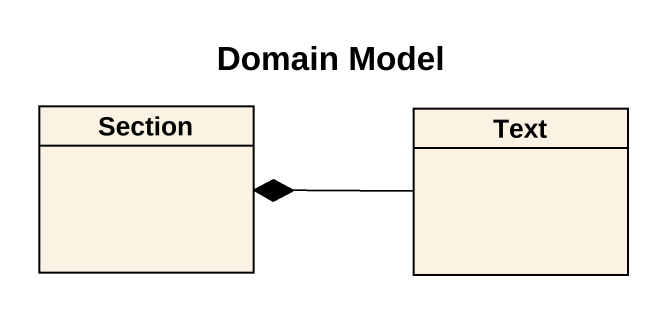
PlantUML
@startuml
title Domain Model
hide circle
hide empty members
class Section
class Text
Text -left-* Section
@enduml
